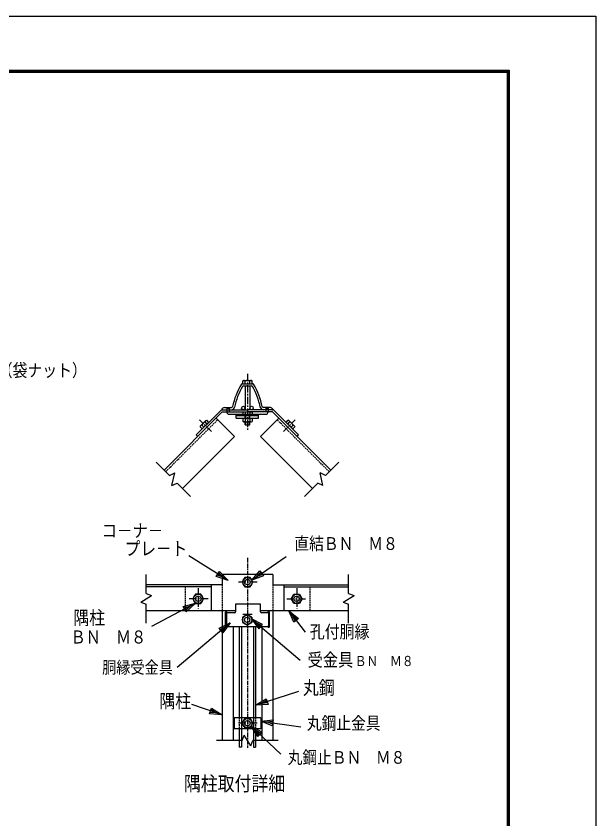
# Model space of a CAD drawing. Units: millimetres, scale not verified. Extents: x -4455 to 4455, y -3150 to 3150.
# Drawn here: x 2447 to 4455, y 367 to 3150 of the extents above; entities that cross this region are included whole.
import ezdxf
from ezdxf.enums import TextEntityAlignment as Align

# ---------------------------------------------------------------- set-up
doc = ezdxf.new("R2010")
doc.units = ezdxf.units.MM
doc.header["$LTSCALE"] = 20
for name, pattern in [('DASHED', [7.5, 6, -1.5]), ('USER1', [1.125, 0.75, -0.125, 0.125, -0.125]), ('USER2', [2, 1.25, -0.25, 0.25, -0.25]), ('USER3', [0.375, 0.25, -0.125])]:
    doc.linetypes.add(name, pattern=pattern)
for name, color, linetype, lineweight in [('0-0_1', 7, 'Continuous', 25), ('0-1_2', 7, 'Continuous', 25), ('0-2_0', 4, 'Continuous', 25), ('0-7_WAKU', 7, 'Continuous', 25)]:
    doc.layers.add(name, color=color, linetype=linetype, lineweight=lineweight)
doc.styles.add('ＭＳ ゴシック', font='')
doc.styles.get('ＭＳ ゴシック').set_extended_font_data('MS Gothic')

# ---------------------------------------------------------------- blocks, each defined once
blk = doc.blocks.new('C58')
at = {"layer": '0-0_1', "color": 4}
blk.add_line((149771.7, 81596.7), (147678.7, 82303.1), dxfattribs=at)
blk.add_lwpolyline([(149042.9, 82064.3), (149771.7, 81596.7), (148908.6, 81666.3)], close=True, dxfattribs=at)
blk.add_lwpolyline([(149009.3, 81964.8), (149373.7, 81731), (148942.2, 81765.8)], dxfattribs=at)
blk = doc.blocks.new('C57')
at = {"layer": '0-0_1', "color": 4}
blk.add_line((151790.7, 80814.7), (154604.2, 80500.2), dxfattribs=at)
blk.add_lwpolyline([(152602.2, 80512.7), (151790.7, 80814.7), (152648.9, 80930.1)], close=True, dxfattribs=at)
blk.add_lwpolyline([(152613.9, 80617), (152208.1, 80768.1), (152637.2, 80825.7)], dxfattribs=at)
blk = doc.blocks.new('C55')
at = {"layer": '0-0_1', "color": 4}
blk.add_line((152102.2, 84612), (155089.1, 85592.4), dxfattribs=at)
blk.add_lwpolyline([(152965.8, 84674.4), (152102.2, 84612), (152834.8, 85073.5)], close=True, dxfattribs=at)
blk.add_lwpolyline([(152933, 84774.2), (152501.2, 84742.9), (152867.5, 84973.7)], dxfattribs=at)
blk = doc.blocks.new('C56')
at = {"layer": '0-0_1', "color": 4}
blk.add_line((152432.7, 81393.2), (154867.7, 82777.5), dxfattribs=at)
blk.add_lwpolyline([(153266.7, 81625.8), (152432.7, 81393.2), (153059.1, 81990.9)], close=True, dxfattribs=at)
blk.add_lwpolyline([(153214.8, 81717), (152797.8, 81600.8), (153111, 81899.6)], dxfattribs=at)
blk = doc.blocks.new('C60')
at = {"layer": '0-0_1', "color": 4}
blk.add_line((150198, 90916.6), (147478.4, 92614), dxfattribs=at)
blk.add_lwpolyline([(149596.6, 91539.5), (150198, 90916.6), (149374.2, 91183.2)], close=True, dxfattribs=at)
blk.add_lwpolyline([(149541, 91450.4), (149841.7, 91138.9), (149429.8, 91272.2)], dxfattribs=at)
blk = doc.blocks.new('C59')
at = {"layer": '0-0_1', "color": 4}
blk.add_line((147929, 89326), (145433.4, 86952.5), dxfattribs=at)
blk.add_lwpolyline([(147175.6, 88899.2), (147929, 89326), (147465.1, 88594.9)], close=True, dxfattribs=at)
blk.add_lwpolyline([(147248, 88823.2), (147624.7, 89036.5), (147392.7, 88671)], dxfattribs=at)
blk = doc.blocks.new('C53')
at = {"layer": '0-0_1', "color": 4}
blk.add_line((151826.1, 90932.7), (154214.1, 92582.3), dxfattribs=at)
blk.add_lwpolyline([(152636.6, 91237.4), (151826.1, 90932.7), (152397.9, 91582.9)], close=True, dxfattribs=at)
blk.add_lwpolyline([(152576.9, 91323.8), (152171.7, 91171.4), (152457.6, 91496.6)], dxfattribs=at)
blk = doc.blocks.new('C54')
at = {"layer": '0-0_1', "color": 4}
blk.add_line((154403.9, 88812.4), (155542.3, 87321.5), dxfattribs=at)
blk.add_lwpolyline([(154746.8, 88017.4), (154403.9, 88812.4), (155080.6, 88272.3)], close=True, dxfattribs=at)
blk.add_lwpolyline([(154830.2, 88081.1), (154658.8, 88478.6), (154997.1, 88208.5)], dxfattribs=at)

msp = doc.modelspace()

# ---------------------------------------------------------------- linework, layer by layer
at = {"layer": '0-0_1', "color": 4, "linetype": 'USER2'}
for p, q in [((3247.96, 1909.93), (3247.96, 1713.68)), ((3123.27, 1709.17), (3082.41, 1750.04)), ((3372.66, 1709.17), (3413.52, 1750.04)), ((3282.2, 1187.56), (3214.25, 1187.56)), ((3077.42, 1166.88), (3077.42, 1096.56)), ((3418.5, 1166.88), (3418.5, 1096.56)), ((3111.66, 1129.62), (3043.71, 1129.62)), ((3384.27, 1129.62), (3452.22, 1129.62)), ((3282.2, 698.36), (3214.25, 698.36))]:
    msp.add_line(p, q, dxfattribs=at)
at = {"layer": '0-0_1'}
for p, q in [((3234.11, 1867.66), (3261.82, 1867.66)), ((3239.9, 1867.66), (3239.9, 1785.16)), ((3256.03, 1867.66), (3256.03, 1785.16)), ((3070.69, 1698.11), (3157.74, 1785.16)), ((3157.74, 1785.16), (3247.96, 1785.16)), ((3160.3, 1787.72), (3163.05, 1790.46)), ((3168.35, 1792.66), (3192.67, 1792.66)), ((3338.18, 1785.16), (3247.96, 1785.16)), ((3327.58, 1792.66), (3303.26, 1792.66)), ((3335.62, 1787.72), (3332.88, 1790.46)), ((3425.23, 1698.11), (3338.18, 1785.16)), ((2959.32, 1576.13), (3160.85, 1777.66)), ((3203.28, 1692.81), (3139.64, 1756.44)), ((3160.85, 1777.66), (3247.96, 1777.66)), ((3335.08, 1777.66), (3247.96, 1777.66)), ((3292.65, 1692.81), (3356.29, 1756.44)), ((3536.6, 1576.13), (3335.08, 1777.66)), ((3076, 1692.81), (3070.69, 1698.11)), ((3419.93, 1692.81), (3425.23, 1698.11)), ((3022.96, 1512.49), (3203.28, 1692.81)), ((3472.96, 1512.49), (3292.65, 1692.8)), ((3336, 1213.74), (3159.93, 1213.74)), ((3159.93, 1213.74), (3159.93, 1178.36)), ((3238.65, 1203.69), (3229.34, 1187.56)), ((3257.28, 1203.69), (3238.65, 1203.69)), ((3266.59, 1187.56), (3257.28, 1203.69)), ((3336, 1213.74), (3336, 1178.36)), ((3336, 1213.74), (3336, 1178.36)), ((3159.93, 1178.36), (2897.42, 1178.36)), ((3122.43, 1170.86), (2897.42, 1170.86)), ((3122.43, 1178.37), (3122.42, 1088.37)), ((3257.28, 1171.43), (3266.59, 1187.56)), ((3336, 1178.36), (3598.5, 1178.36)), ((3373.5, 1178.37), (3373.51, 1088.37)), ((3373.5, 1170.86), (3598.5, 1170.86)), ((3068.11, 1145.74), (3058.8, 1129.62)), ((3086.74, 1145.75), (3068.11, 1145.74)), ((3096.05, 1129.62), (3086.74, 1145.75)), ((3399.88, 1129.62), (3409.19, 1145.75)), ((3409.19, 1145.75), (3427.82, 1145.74)), ((3427.82, 1145.74), (3437.13, 1129.62)), ((3058.8, 1129.62), (3068.11, 1113.49)), ((3068.11, 1113.49), (3086.74, 1113.49)), ((3086.74, 1113.49), (3096.05, 1129.62)), ((3409.19, 1113.49), (3399.88, 1129.62)), ((3427.82, 1113.49), (3409.19, 1113.49)), ((3437.13, 1129.62), (3427.82, 1113.49)), ((3207.07, 1088.36), (2897.42, 1088.36)), ((3159.92, 1088.36), (3159.93, 638.36)), ((3598.5, 1088.36), (3293.48, 1088.36)), ((3336, 1088.36), (3336, 638.36)), ((3247.01, 1075.38), (3230.89, 1066.07)), ((3263.14, 1066.07), (3247.01, 1075.38)), ((3198.49, 1033.63), (3198.49, 638.37)), ((3219.48, 1033.63), (3219.48, 717.4)), ((3226.98, 1033.63), (3226.98, 615.86)), ((3230.89, 1047.45), (3247.01, 1038.13)), ((3247.01, 1038.13), (3263.14, 1047.45)), ((3268.95, 1033.63), (3268.95, 615.86)), ((3276.45, 1033.63), (3276.45, 717.4)), ((3297.44, 1033.63), (3297.44, 638.37)), ((3294.34, 717.4), (3201.59, 717.4)), ((3201.59, 717.4), (3201.59, 679.33)), ((3257.28, 714.49), (3238.65, 714.49)), ((3266.59, 698.36), (3257.28, 714.49)), ((3257.28, 682.24), (3266.59, 698.36)), ((3294.34, 717.4), (3294.34, 679.33)), ((3294.34, 679.33), (3201.59, 679.33)), ((3219.48, 679.33), (3219.48, 615.86)), ((3238.65, 682.24), (3257.28, 682.24)), ((3276.45, 679.33), (3276.45, 615.86)), ((3226.98, 615.86), (3219.48, 615.86)), ((3268.95, 615.86), (3276.45, 615.86))]:
    msp.add_line(p, q, dxfattribs=at)
at = {"layer": '0-0_1', "color": 4}
for p, q in [((3241.48, 1756.41), (3241.48, 1754.54)), ((3241.49, 1764.76), (3241.49, 1754.54)), ((3254.44, 1756.41), (3254.44, 1754.54)), ((3254.45, 1764.76), (3254.45, 1754.54)), ((3241.48, 1743.51), (3241.48, 1733.28)), ((3254.44, 1743.51), (3254.44, 1733.28)), ((2977.98, 1557.48), (2931.66, 1603.8)), ((3517.95, 1557.48), (3564.27, 1603.8)), ((2977.98, 1557.48), (2995.94, 1565.86)), ((2986.35, 1522.77), (2995.94, 1565.86)), ((3517.95, 1557.48), (3499.99, 1565.86)), ((3509.58, 1522.77), (3499.99, 1565.86)), ((2986.35, 1522.77), (3004.31, 1531.14)), ((3050.63, 1484.83), (3004.31, 1531.14)), ((3445.3, 1484.83), (3491.62, 1531.14)), ((3509.58, 1522.77), (3491.62, 1531.14)), ((2897.42, 1148.24), (2897.42, 1213.74)), ((3598.5, 1148.24), (3598.5, 1213.74)), ((2878.8, 1117.77), (2916.05, 1141.46)), ((2897.42, 1148.24), (2916.05, 1141.46)), ((3579.88, 1117.77), (3617.13, 1141.46)), ((3598.51, 1148.24), (3617.13, 1141.46)), ((2878.8, 1117.77), (2897.42, 1110.99)), ((3579.88, 1117.77), (3598.5, 1110.99)), ((2897.42, 1045.49), (2897.42, 1110.99)), ((3598.5, 1045.49), (3598.5, 1110.99)), ((3261.61, 1060.17), (3430.68, 917.41)), ((3261.61, 1060.17), (3286.93, 1025.06)), ((3300.47, 1041.1), (3261.61, 1060.17)), ((3188.61, 1046.78), (3004.94, 891.7)), ((3149.74, 1027.72), (3188.61, 1046.78)), ((3188.61, 1046.78), (3163.28, 1011.67)), ((3277.65, 1046.63), (3290.32, 1029.07)), ((3297.09, 1037.09), (3277.65, 1046.63)), ((3286.93, 1025.06), (3300.47, 1041.1)), ((3163.28, 1011.67), (3149.74, 1027.72)), ((3229.34, 638.36), (3236.12, 656.99)), ((3259.81, 619.74), (3236.12, 656.99)), ((3229.34, 638.36), (3141.3, 638.36)), ((3259.81, 619.74), (3266.59, 638.36)), ((3354.63, 638.36), (3266.59, 638.36))]:
    msp.add_line(p, q, dxfattribs=at)
at = {"layer": '0-0_1', "linetype": 'USER3'}
for p, q in [((2964.98, 1570.48), (3145.29, 1750.79)), ((3530.95, 1570.48), (3350.63, 1750.79)), ((3032.42, 1170.86), (3032.42, 1088.37)), ((3159.93, 1178.36), (3159.92, 1088.36)), ((3336, 1178.36), (3336.01, 1088.36)), ((3463.51, 1170.86), (3463.5, 1088.37)), ((3219.48, 717.4), (3219.48, 679.33)), ((3276.45, 717.4), (3276.45, 679.33))]:
    msp.add_line(p, q, dxfattribs=at)
at = {"layer": '0-0_1', "color": 4, "linetype": 'USER1'}
msp.add_line((3247.96, 1272.25), (3247.96, 612.9), dxfattribs=at)
at = {"layer": '0-0_1'}
for points in [[(3229.34, 1187.56), (3238.65, 1171.43), (3257.28, 1171.43)], [(3238.65, 714.49), (3229.34, 698.36), (3238.65, 682.24)]]:
    msp.add_lwpolyline(points, dxfattribs=at)
at = {"layer": '0-0_1', "color": 4}
msp.add_lwpolyline([(3153.13, 1023.71), (3172.56, 1033.24), (3159.9, 1015.68)], dxfattribs=at)
at = {"layer": '0-0_1'}
for centre, radius in [((3233.9, 1791.16), 6), ((3262.03, 1791.16), 6), ((3247.96, 1187.56), 16.13), ((3247.96, 1187.56), 9.31), ((3077.42, 1129.62), 16.13), ((3418.5, 1129.62), 16.13), ((3077.42, 1129.62), 9.31), ((3418.5, 1129.62), 9.31), ((3247.02, 1056.76), 16.13), ((3247.01, 1056.76), 9.31), ((3247.96, 698.36), 16.13), ((3247.96, 698.36), 9.31)]:
    msp.add_circle(centre, radius, dxfattribs=at)
for centre, radius, start, end in [((3432.3, 1747.85), 240.55, 148.58104, 168.48707), ((3432.3, 1747.85), 233.55, 149.70091, 168.60635), ((3230.44, 1871.16), 4, 90, 148.58096), ((3234.11, 1863.66), 4, 90, 149.70087), ((3261.82, 1863.66), 4, 30.29913, 90), ((3063.63, 1747.85), 233.55, 11.39365, 30.2991), ((3265.49, 1871.16), 4, 31.41901, 90), ((3063.63, 1747.85), 240.55, 11.5129, 31.41896), ((3161.36, 1786.66), 1.5, 134.99994, 270), ((3168.35, 1785.16), 7.5, 90, 134.99933), ((3192.57, 1796.16), 11, 270, 348.60635), ((3192.67, 1796.66), 4, 270, 348.48706), ((3303.36, 1796.16), 11, 191.39365, 270), ((3303.26, 1796.66), 4, 191.51291, 270), ((3327.58, 1785.16), 7.5, 45.0006, 90.00171), ((3334.56, 1786.66), 1.5, 270, 44.99997)]:
    msp.add_arc(centre, radius, start, end, dxfattribs=at)
at = {"layer": '0-1_2'}
for p, q in [((3230.44, 1875.16), (3265.49, 1875.16)), ((3233.99, 1886.46), (3231.82, 1885.21)), ((3231.82, 1875.16), (3231.82, 1885.21)), ((3233.99, 1886.46), (3261.94, 1886.46)), ((3239.89, 1875.16), (3239.89, 1885.21)), ((3256.03, 1875.16), (3256.03, 1885.21)), ((3261.94, 1886.46), (3264.1, 1885.21)), ((3264.1, 1875.16), (3264.1, 1885.21)), ((3231.84, 1777.66), (3264.09, 1777.66)), ((3231.84, 1777.66), (3231.84, 1766.01)), ((3234, 1764.76), (3231.84, 1766.01)), ((3231.84, 1756.41), (3231.84, 1744.76)), ((3231.84, 1756.41), (3239.9, 1756.41)), ((3234, 1764.76), (3261.93, 1764.76)), ((3239.9, 1777.66), (3239.9, 1766.01)), ((3239.9, 1754.54), (3239.9, 1764.76)), ((3239.9, 1756.41), (3239.9, 1744.76)), ((3239.9, 1754.54), (3239.9, 1756.41)), ((3239.9, 1754.54), (3256.03, 1754.54)), ((3256.03, 1777.66), (3256.03, 1766.01)), ((3256.03, 1754.54), (3256.03, 1764.76)), ((3256.03, 1756.41), (3256.03, 1744.76)), ((3256.03, 1756.41), (3264.09, 1756.41)), ((3261.93, 1764.76), (3264.09, 1766.01)), ((3264.09, 1777.66), (3264.09, 1766.01)), ((3264.09, 1756.41), (3264.09, 1744.76)), ((3084.64, 1728.03), (3083.99, 1725.62)), ((3084.64, 1728.03), (3104.41, 1747.8)), ((3096.81, 1724.22), (3089.7, 1731.33)), ((3091.1, 1718.51), (3113.93, 1741.34)), ((3108.22, 1735.63), (3101.11, 1742.74)), ((3104.41, 1747.8), (3106.82, 1748.45)), ((3113.93, 1741.34), (3106.82, 1748.45)), ((3234, 1743.51), (3231.84, 1744.76)), ((3234, 1743.51), (3261.93, 1743.51)), ((3239.9, 1733.28), (3239.9, 1743.51)), ((3239.9, 1733.28), (3256.03, 1733.28)), ((3256.03, 1733.28), (3256.03, 1743.51)), ((3261.93, 1743.51), (3264.09, 1744.76)), ((3382, 1741.34), (3389.11, 1748.45)), ((3404.83, 1718.51), (3382, 1741.34)), ((3387.71, 1735.63), (3394.81, 1742.74)), ((3391.52, 1747.8), (3389.11, 1748.45)), ((3411.29, 1728.03), (3391.52, 1747.8)), ((3399.12, 1724.22), (3406.23, 1731.33)), ((3411.29, 1728.03), (3411.93, 1725.62)), ((3091.1, 1718.51), (3083.99, 1725.62)), ((3404.83, 1718.51), (3411.93, 1725.62))]:
    msp.add_line(p, q, dxfattribs=at)
msp.add_lwpolyline([(3239.9, 1754.54), (3256.03, 1754.54), (3256.03, 1756.41)], dxfattribs=at)
for centre, radius, start, end in [((3233.99, 1871.87), 14.59, 66.11387, 90.00086), ((3247.97, 1859.84), 26.62, 72.35526, 107.65447), ((3261.94, 1871.87), 14.59, 90, 113.88469), ((3234, 1779.34), 14.58, 270, 293.8876), ((3247.97, 1791.47), 26.71, 252.41254, 287.55459), ((3261.93, 1779.34), 14.58, 246.12651, 270), ((3094.96, 1717.72), 14.59, 111.114, 135.00058), ((3113.34, 1719.1), 26.62, 117.35547, 152.65443), ((3114.72, 1737.48), 14.59, 134.99962, 158.88499), ((3234, 1758.08), 14.58, 270, 293.8876), ((3247.97, 1770.22), 26.71, 252.41254, 287.55459), ((3261.93, 1758.08), 14.58, 246.12651, 270), ((3381.2, 1737.48), 14.59, 21.11494, 45.0003), ((3382.58, 1719.1), 26.62, 27.34549, 62.64445), ((3400.97, 1717.72), 14.59, 44.99934, 68.88593)]:
    msp.add_arc(centre, radius, start, end, dxfattribs=at)
at = {"layer": '0-2_0', "color": 7, "linetype": 'DASHED'}
for p, q in [((3176.44, 1790.62), (3176.44, 1777.66)), ((3184.73, 1790.62), (3184.73, 1777.66)), ((3311.2, 1790.62), (3311.2, 1777.66)), ((3319.49, 1790.62), (3319.49, 1777.66)), ((3231.84, 1769.37), (3264.09, 1769.37)), ((3239.9, 1756.41), (3256.03, 1756.41))]:
    msp.add_line(p, q, dxfattribs=at)
at = {"layer": '0-2_0', "color": 7}
for p, q in [((3176.44, 1790.62), (3184.73, 1790.62)), ((3311.2, 1790.62), (3319.49, 1790.62)), ((3184.73, 1769.37), (3231.84, 1769.37)), ((3209.09, 1756.41), (3209.09, 1769.37)), ((3209.09, 1764.7), (3286.84, 1764.7)), ((3209.09, 1756.41), (3239.9, 1756.41)), ((3256.03, 1756.41), (3286.84, 1756.41)), ((3264.09, 1769.37), (3311.2, 1769.37)), ((3286.84, 1756.41), (3286.84, 1769.37)), ((3293.48, 1111.7), (3207.07, 1111.7)), ((3207.07, 1111.7), (3207.07, 1084.58)), ((3293.48, 1084.58), (3293.48, 1111.7)), ((3172.05, 1032.5), (3172.05, 1082.9)), ((3174.05, 1084.9), (3174.78, 1084.9)), ((3174.78, 1084.9), (3174.05, 1084.9)), ((3175.25, 1079.58), (3175.25, 1035.63)), ((3176.78, 1081.58), (3176.78, 1082.9)), ((3204.07, 1081.58), (3177.25, 1081.58)), ((3230.89, 1066.07), (3230.89, 1047.45)), ((3232.23, 1076.13), (3264.05, 1076.13)), ((3263.14, 1066.07), (3263.14, 1047.45)), ((3264.05, 1076.13), (3264.05, 1076.08)), ((3319.13, 1081.58), (3296.48, 1081.58)), ((3319.13, 1081.52), (3319.13, 1081.58)), ((3319.15, 1081.58), (3319.15, 1082.9)), ((3320.67, 1079.58), (3320.67, 1035.63)), ((3321.88, 1084.9), (3321.15, 1084.9)), ((3321.15, 1084.9), (3321.88, 1084.9)), ((3323.88, 1032.5), (3323.88, 1082.9)), ((3174.03, 1030.79), (3174.78, 1030.79)), ((3176.78, 1032.79), (3176.78, 1033.63)), ((3177.25, 1033.63), (3319.13, 1033.63)), ((3319.13, 1033.63), (3319.13, 1033.69)), ((3319.15, 1032.79), (3319.15, 1033.63)), ((3321.9, 1030.79), (3321.15, 1030.79))]:
    msp.add_line(p, q, dxfattribs=at)
msp.add_lwpolyline([(3232.23, 1076.13), (3232.23, 1076.08), (3264.05, 1076.08)], dxfattribs=at)
for centre, radius, start, end in [((3184.73, 1777.66), 8.29, 180, 270), ((3311.2, 1777.66), 8.29, 270, 0), ((3174.05, 1082.9), 2, 90, 180), ((3174.78, 1082.9), 2, 0, 90), ((3177.25, 1079.58), 2, 90, 180), ((3204.07, 1084.58), 3, 270, 0), ((3296.48, 1084.58), 3, 180, 270), ((3318.67, 1079.58), 2, 0, 90), ((3321.15, 1082.9), 2, 90, 180), ((3321.88, 1082.9), 2, 0, 90), ((3174.03, 1032.79), 2, 188.18645, 270), ((3174.78, 1032.79), 2, 270, 0), ((3177.25, 1035.63), 2, 180, 270), ((3318.67, 1035.63), 2, 270, 0), ((3321.15, 1032.79), 2, 180, 270), ((3321.9, 1032.79), 2, 270, 351.81355)]:
    msp.add_arc(centre, radius, start, end, dxfattribs=at)
at = {"layer": '0-7_WAKU', "color": 3}
msp.add_lwpolyline([(-4455.04, 3149.97), (4454.96, 3149.97), (4454.96, -3150.03), (-4455.04, -3150.03)], close=True, dxfattribs=at)
at = {"layer": '0-7_WAKU'}
for points in [[(-4155.04, 2962.47), (4154.96, 2962.47), (4154.96, -2962.53), (-4155.04, -2962.53)], [(-4153.17, 2960.59), (4153.08, 2960.59), (4153.08, -2960.66), (-4153.17, -2960.66)], [(-4151.29, 2958.72), (4151.21, 2958.72), (4151.21, -2958.78), (-4151.29, -2958.78)], [(-4149.42, 2956.84), (4149.33, 2956.84), (4149.33, -2956.91), (-4149.42, -2956.91)], [(-4147.54, 2954.97), (4147.46, 2954.97), (4147.46, -2955.03), (-4147.54, -2955.03)]]:
    msp.add_lwpolyline(points, close=True, dxfattribs=at)

# ---------------------------------------------------------------- block references
at = {"layer": '0-2_0', "xscale": 0.05, "yscale": 0.05}
for name, p in [('C60', (-4328.66, -3352.26)), ('C53', (-4328.66, -3352.26)), ('C54', (-4328.66, -3352.26)), ('C55', (-4328.66, -3470.17)), ('C58', (-4328.66, -3352.26))]:
    msp.add_blockref(name, p, dxfattribs=at)
for name, p, rotation in [('C59', (-5255.87, -1203.69), 344.43451), ('C56', (-5220.31, 2174.43), 322.11462), ('C57', (-5232.18, 2028.83), 323.00048)]:
    msp.add_blockref(name, p, dxfattribs=dict(at, rotation=rotation))

# ---------------------------------------------------------------- texts
at = {"layer": '0-0_1', "color": 4, "style": 'ＭＳ ゴシック', "width": 0.85}
for s, height, p in [('胴縁ＢＮ\u3000Ｍ８（袋ナット）', 44.37, (2022.94, 1886.36)), ('コ－ナ－', 45.89, (2743.07, 1329.3)), ('直結ＢＮ\u3000Ｍ８', 44.2, (3410.11, 1285.88)), ('プレ－ト', 46.63, (2823.18, 1266.43)), ('隅柱', 47.36, (2645.04, 1026.12)), ('孔付胴縁', 44.57, (3463.96, 980.05)), ('ＢＮ\u3000Ｍ８', 45.16, (2635.55, 961.19)), ('受金具', 45.45, (3456.39, 881.75)), ('胴縁受金具', 42.29, (2744.72, 858.1)), ('ＢＮ\u3000Ｍ８', 35.18, (3619.42, 885.98)), ('丸鋼', 47.36, (3440.15, 783.59)), ('隅柱', 47.36, (2942.98, 737.04)), ('丸鋼止金具', 44.05, (3453.74, 663.27)), ('丸鋼止ＢＮ\u3000Ｍ８', 43.92, (3387.48, 544.7)), ('隅柱取付詳細', 50.44, (3028.09, 448.66))]:
    msp.add_text(s, height=height, dxfattribs=at).set_placement(p, align=Align.BOTTOM_LEFT)

doc.saveas('drawing.dxf')
